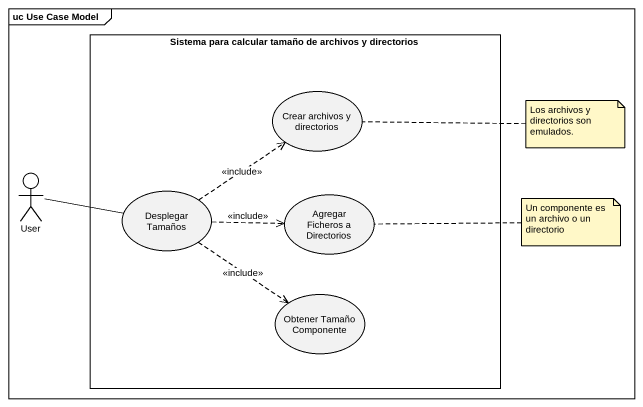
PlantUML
@startuml
mainframe uc Use Case Model
rectangle "Sistema para calcular tamaño de archivos y directorios" as Sistema_para_calcular {
  usecase "Crear archivos y directorios" as Crear_archivos_y_directorios
  usecase "Desplegar Tamaños" as Desplegar_Tamaños
  usecase "Agregar Ficheros a Directorios" as Agregar_Ficheros_a
  usecase "Obtener Tamaño Componente" as Obtener_Tamaño_Componente
}
actor User
User -right- Desplegar_Tamaños
Desplegar_Tamaños .up.> Crear_archivos_y_directorios : <<include>>
Desplegar_Tamaños .right.> Agregar_Ficheros_a : <<include>>
Desplegar_Tamaños ..> Obtener_Tamaño_Componente : <<include>>
note right of Crear_archivos_y_directorios : Los archivos y directorios son emulados.
note right of Agregar_Ficheros_a : Un componente es un archivo o un directorio
@enduml
